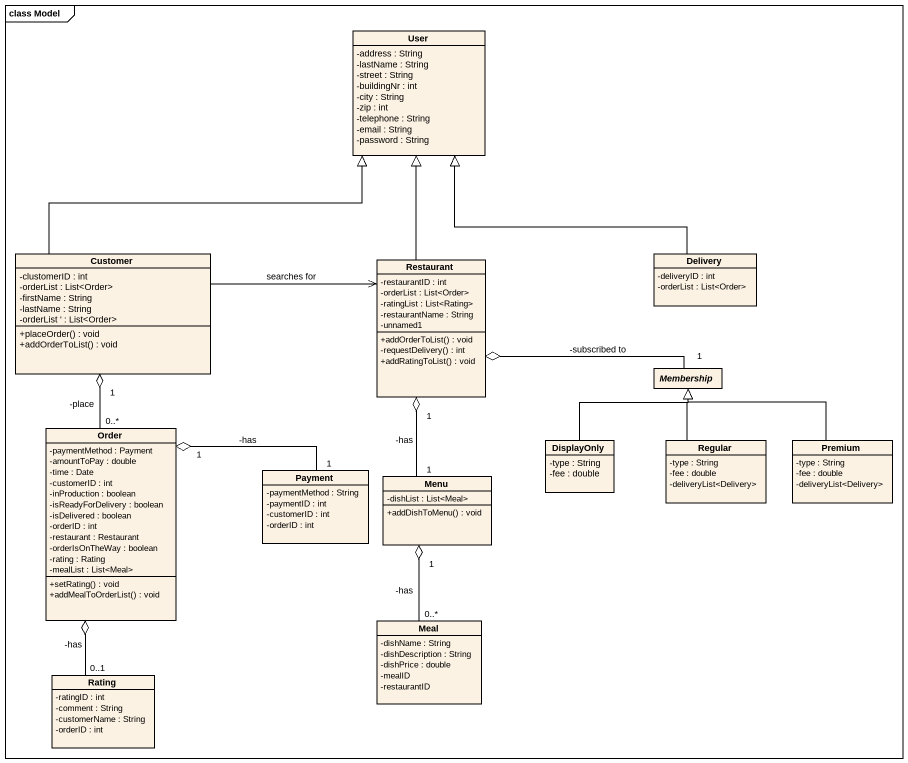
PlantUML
@startuml
mainframe class Model
hide circle
hide empty members
skinparam classAttributeIconSize 0
class User {
  -address : String
  -lastName : String
  -street : String
  -buildingNr : int
  -city : String
  -zip : int
  -telephone : String
  -email : String
  -password : String
}
class Customer {
  -clustomerID : int
  -orderList : List<Order>
  -firstName : String
  -lastName : String
  -orderList ' : List<Order>
  +placeOrder() : void
  +addOrderToList() : void
}
class Restaurant {
  -restaurantID : int
  -orderList : List<Order>
  -ratingList : List<Rating>
  -restaurantName : String
  -unnamed1
  +addOrderToList() : void
  -requestDelivery() : int
  +addRatingToList() : void
}
class Delivery {
  -deliveryID : int
  -orderList : List<Order>
}
abstract class Membership
class Order {
  -paymentMethod : Payment
  -amountToPay : double
  -time : Date
  -customerID : int
  -inProduction : boolean
  -isReadyForDelivery : boolean
  -isDelivered : boolean
  -orderID : int
  -restaurant : Restaurant
  -orderIsOnTheWay : boolean
  -rating : Rating
  -mealList : List<Meal>
  +setRating() : void
  +addMealToOrderList() : void
}
class Payment {
  -paymentMethod : String
  -paymentID : int
  -customerID : int
  -orderID : int
}
class DisplayOnly {
  -type : String
  -fee : double
}
class Regular {
  -type : String
  -fee : double
  -deliveryList<Delivery>
}
class Premium {
  -type : String
  -fee : double
  -deliveryList<Delivery>
}
class Menu {
  -dishList : List<Meal>
  +addDishToMenu() : void
}
class Meal {
  -dishName : String
  -dishDescription : String
  -dishPrice : double
  -mealID
  -restaurantID
}
class Rating {
  -ratingID : int
  -comment : String
  -customerName : String
  -orderID : int
}
Customer -up-|> User
Customer -right-> Restaurant : searches for
Customer "1" o-- "-place\n0..*" Order
Restaurant -up-|> User
Restaurant o-right- "-subscribed to\n1" Membership
Restaurant "1\n-has" o-- "1" Menu
Delivery -up-|> User
Order "1" o-right- "1\n-has" Payment
Order "-has" o-- "0..1" Rating
DisplayOnly -up-|> Membership
Regular -up-|> Membership
Premium -up-|> Membership
Menu "1\n-has" o-- "0..*" Meal
@enduml
